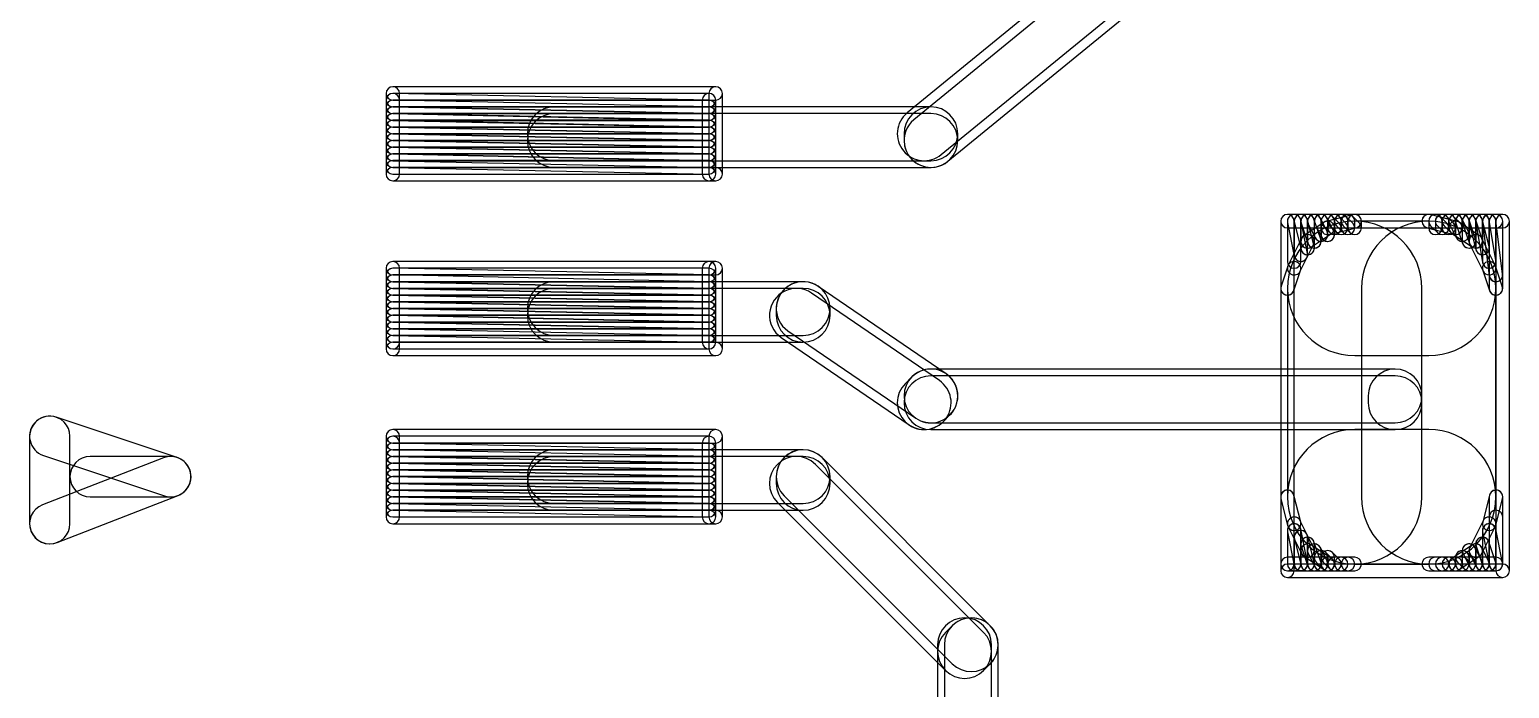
# Model space of a CAD drawing. Extents: x 2.7 to 76.1, y 3.1 to 47.6.
# Drawn here: x 12.32 to 17.91, y 24.82 to 27.31 of the extents above; entities that cross this region are included whole.
import ezdxf

# ---------------------------------------------------------------- set-up
doc = ezdxf.new("R2010")
doc.units = 0

msp = doc.modelspace()

# ---------------------------------------------------------------- linework, layer by layer
for points in [[(16.750445, 27.907525), (15.632845, 26.993125, 1), (15.76155, 26.83582), (16.87915, 27.75022, 1)], [(15.78695, 26.81042), (16.90455, 27.72482, 1), (16.775845, 27.882125), (15.658245, 26.967725, 1)], [(14.88494, 27.04149), (13.69114, 27.06689, 1), (13.690055, 27.016055), (14.883855, 26.990655, 1)], [(14.9098, 27.0923), (13.6906, 27.0923, 1), (13.6906, 27.04145), (14.9098, 27.04145, 1)], [(13.665175, 27.066875), (13.665175, 26.762075, 1), (13.716025, 26.762075), (13.716025, 27.066875, 1)], [(13.6906, 27.01605), (14.8844, 27.01605, 1), (14.8844, 27.0669), (13.6906, 27.0669, 1)], [(14.8844, 27.0669), (13.6906, 27.0669, 1), (13.6906, 27.01605), (14.8844, 27.01605, 1)], [(13.665175, 27.041475), (13.665175, 26.762075, 1), (13.716025, 26.762075), (13.716025, 27.041475, 1)], [(14.909825, 26.762075), (14.909825, 27.041475, 1), (14.858975, 27.041475), (14.858975, 26.762075, 1)], [(14.935225, 26.762075), (14.935225, 27.066875, 1), (14.884375, 27.066875), (14.884375, 26.762075, 1)], [(14.88494, 27.01609), (13.69114, 27.04149, 1), (13.690055, 26.990655), (14.883855, 26.965255, 1)], [(14.88494, 26.99069), (13.69114, 27.01609, 1), (13.690055, 26.965255), (14.883855, 26.939855, 1)], [(14.88494, 26.96529), (13.69114, 26.99069, 1), (13.690055, 26.939855), (14.883855, 26.914455, 1)], [(13.6906, 26.99065), (14.8844, 26.99065, 1), (14.8844, 27.0415), (13.6906, 27.0415, 1)], [(13.6906, 26.96525), (14.8844, 26.96525, 1), (14.8844, 27.0161), (13.6906, 27.0161, 1)], [(13.6906, 26.93985), (14.8844, 26.93985, 1), (14.8844, 26.9907), (13.6906, 26.9907, 1)], [(15.7226, 27.0161), (14.3002, 27.0161, 1), (14.3002, 26.81285), (15.7226, 26.81285, 1)], [(14.3002, 26.78745), (15.7226, 26.78745, 1), (15.7226, 26.9907), (14.3002, 26.9907, 1)], [(15.824225, 26.889075), (15.824225, 26.914475, 1), (15.620975, 26.914475), (15.620975, 26.889075, 1)], [(14.88494, 26.93989), (13.69114, 26.96529, 1), (13.690055, 26.914455), (14.883855, 26.889055, 1)], [(14.88494, 26.91449), (13.69114, 26.93989, 1), (13.690055, 26.889055), (14.883855, 26.863655, 1)], [(13.6906, 26.91445), (14.8844, 26.91445, 1), (14.8844, 26.9653), (13.6906, 26.9653, 1)], [(13.6906, 26.88905), (14.8844, 26.88905, 1), (14.8844, 26.9399), (13.6906, 26.9399, 1)], [(14.88494, 26.88909), (13.69114, 26.91449, 1), (13.690055, 26.863655), (14.883855, 26.838255, 1)], [(14.88494, 26.86369), (13.69114, 26.88909, 1), (13.690055, 26.838255), (14.883855, 26.812855, 1)], [(13.6906, 26.86365), (14.8844, 26.86365, 1), (14.8844, 26.9145), (13.6906, 26.9145, 1)], [(13.6906, 26.83825), (14.8844, 26.83825, 1), (14.8844, 26.8891), (13.6906, 26.8891, 1)], [(14.88494, 26.83829), (13.69114, 26.86369, 1), (13.690055, 26.812855), (14.883855, 26.787455, 1)], [(14.88494, 26.81289), (13.69114, 26.83829, 1), (13.690055, 26.787455), (14.883855, 26.762055, 1)], [(13.6906, 26.81285), (14.8844, 26.81285, 1), (14.8844, 26.8637), (13.6906, 26.8637, 1)], [(13.6906, 26.78745), (14.8844, 26.78745, 1), (14.8844, 26.8383), (13.6906, 26.8383, 1)], [(13.6906, 26.76205), (14.8844, 26.76205, 1), (14.8844, 26.8129), (13.6906, 26.8129, 1)], [(13.6906, 26.73665), (14.8844, 26.73665, 1), (14.8844, 26.7875), (13.6906, 26.7875, 1)], [(13.6906, 26.73665), (14.9098, 26.73665, 1), (14.9098, 26.7875), (13.6906, 26.7875, 1)], [(17.3228, 26.6097), (17.0688, 26.6097, 1), (17.0688, 26.55885), (17.3228, 26.55885, 1)], [(17.043375, 26.584275), (17.043375, 26.330275, 1), (17.094225, 26.330275), (17.094225, 26.584275, 1)], [(17.8816, 26.6097), (17.0688, 26.6097, 1), (17.0688, 26.55885), (17.8816, 26.55885, 1)], [(17.043375, 26.584275), (17.043375, 25.263475, 1), (17.094225, 25.263475), (17.094225, 26.584275, 1)], [(17.069265, 26.579285), (17.094665, 26.452285, 1), (17.14453, 26.46226), (17.11913, 26.58926, 1)], [(17.119625, 26.431875), (17.119625, 26.584275, 1), (17.068775, 26.584275), (17.068775, 26.431875, 1)], [(17.09493, 26.578105), (17.12033, 26.476505, 1), (17.169665, 26.48884), (17.144265, 26.59044, 1)], [(17.145025, 26.457275), (17.145025, 26.584275, 1), (17.094175, 26.584275), (17.094175, 26.457275, 1)], [(17.120875, 26.57623), (17.146275, 26.50003, 1), (17.19452, 26.516115), (17.16912, 26.592315, 1)], [(17.170425, 26.482675), (17.170425, 26.584275, 1), (17.119575, 26.584275), (17.119575, 26.482675, 1)], [(17.147655, 26.5729), (17.173055, 26.5221, 1), (17.21854, 26.544845), (17.19314, 26.595645, 1)], [(17.195825, 26.508075), (17.195825, 26.584275, 1), (17.144975, 26.584275), (17.144975, 26.508075, 1)], [(17.173055, 26.5729), (17.198455, 26.5221, 1), (17.24394, 26.544845), (17.21854, 26.595645, 1)], [(17.221225, 26.533475), (17.221225, 26.584275, 1), (17.170375, 26.584275), (17.170375, 26.533475, 1)], [(17.227365, 26.534205), (17.328965, 26.559605, 1), (17.31663, 26.60894), (17.21503, 26.58354, 1)], [(17.20322, 26.566295), (17.22862, 26.540895, 1), (17.264575, 26.57685), (17.239175, 26.60225, 1)], [(17.246625, 26.533475), (17.246625, 26.584275, 1), (17.195775, 26.584275), (17.195775, 26.533475, 1)], [(17.22862, 26.566295), (17.25402, 26.540895, 1), (17.289975, 26.57685), (17.264575, 26.60225, 1)], [(17.272025, 26.558875), (17.272025, 26.584275, 1), (17.221175, 26.584275), (17.221175, 26.558875, 1)], [(17.25402, 26.566295), (17.27942, 26.540895, 1), (17.315375, 26.57685), (17.289975, 26.60225, 1)], [(17.297425, 26.558875), (17.297425, 26.584275, 1), (17.246575, 26.584275), (17.246575, 26.558875, 1)], [(17.27942, 26.566295), (17.30482, 26.540895, 1), (17.340775, 26.57685), (17.315375, 26.60225, 1)], [(17.322825, 26.558875), (17.322825, 26.584275, 1), (17.271975, 26.584275), (17.271975, 26.558875, 1)], [(17.348225, 26.558875), (17.348225, 26.584275, 1), (17.297375, 26.584275), (17.297375, 26.558875, 1)], [(17.59603, 26.559605), (17.69763, 26.534205, 1), (17.709965, 26.58354), (17.608365, 26.60894, 1)], [(17.8562, 26.6097), (17.6022, 26.6097, 1), (17.6022, 26.55885), (17.8562, 26.55885, 1)], [(17.60962, 26.566295), (17.63502, 26.540895, 1), (17.670975, 26.57685), (17.645575, 26.60225, 1)], [(17.653025, 26.558875), (17.653025, 26.584275, 1), (17.602175, 26.584275), (17.602175, 26.558875, 1)], [(17.63502, 26.566295), (17.66042, 26.540895, 1), (17.696375, 26.57685), (17.670975, 26.60225, 1)], [(17.678425, 26.558875), (17.678425, 26.584275, 1), (17.627575, 26.584275), (17.627575, 26.558875, 1)], [(17.66042, 26.566295), (17.68582, 26.540895, 1), (17.721775, 26.57685), (17.696375, 26.60225, 1)], [(17.703825, 26.558875), (17.703825, 26.584275, 1), (17.652975, 26.584275), (17.652975, 26.558875, 1)], [(17.681055, 26.5729), (17.706455, 26.5221, 1), (17.75194, 26.544845), (17.72654, 26.595645, 1)], [(17.729225, 26.558875), (17.729225, 26.584275, 1), (17.678375, 26.584275), (17.678375, 26.558875, 1)], [(17.705075, 26.57623), (17.730475, 26.50003, 1), (17.77872, 26.516115), (17.75332, 26.592315, 1)], [(17.754625, 26.533475), (17.754625, 26.584275, 1), (17.703775, 26.584275), (17.703775, 26.533475, 1)], [(17.730475, 26.57623), (17.755875, 26.50003, 1), (17.80412, 26.516115), (17.77872, 26.592315, 1)], [(17.780025, 26.508075), (17.780025, 26.584275, 1), (17.729175, 26.584275), (17.729175, 26.508075, 1)], [(17.75533, 26.578105), (17.78073, 26.476505, 1), (17.830065, 26.48884), (17.804665, 26.59044, 1)], [(17.805425, 26.508075), (17.805425, 26.584275, 1), (17.754575, 26.584275), (17.754575, 26.508075, 1)], [(17.78032, 26.580095), (17.80572, 26.427695, 1), (17.855875, 26.43605), (17.830475, 26.58845, 1)], [(17.830825, 26.482675), (17.830825, 26.584275, 1), (17.779975, 26.584275), (17.779975, 26.482675, 1)], [(17.80557, 26.58112), (17.83097, 26.37792, 1), (17.881425, 26.384225), (17.856025, 26.587425, 1)], [(17.856225, 26.431875), (17.856225, 26.584275, 1), (17.805375, 26.584275), (17.805375, 26.431875, 1)], [(17.881625, 26.381075), (17.881625, 26.584275, 1), (17.830775, 26.584275), (17.830775, 26.381075, 1)], [(17.881625, 26.330275), (17.881625, 26.584275, 1), (17.830775, 26.584275), (17.830775, 26.330275, 1)], [(17.907025, 25.263475), (17.907025, 26.584275, 1), (17.856175, 26.584275), (17.856175, 25.263475, 1)], [(17.6022, 26.5843), (17.3228, 26.5843, 1), (17.3228, 26.07625), (17.6022, 26.07625, 1)], [(17.068775, 26.330275), (17.068775, 25.542875, 1), (17.576825, 25.542875), (17.576825, 26.330275, 1)], [(17.1591, 26.48692), (17.2353, 26.53772, 1), (17.207095, 26.580025), (17.130895, 26.529225, 1)], [(17.856225, 25.542875), (17.856225, 26.330275, 1), (17.348175, 26.330275), (17.348175, 25.542875, 1)], [(17.689695, 26.53772), (17.765895, 26.48692, 1), (17.7941, 26.529225), (17.7179, 26.580025, 1)], [(17.11694, 26.3951), (17.16774, 26.4967, 1), (17.122255, 26.519445), (17.071455, 26.417845, 1)], [(17.757255, 26.4967), (17.808055, 26.3951, 1), (17.85354, 26.417845), (17.80274, 26.519445, 1)], [(14.8844, 26.4319), (13.6906, 26.4319, 1), (13.6906, 26.38105), (14.8844, 26.38105, 1)], [(13.665175, 26.406475), (13.665175, 26.127075, 1), (13.716025, 26.127075), (13.716025, 26.406475, 1)], [(14.9098, 26.4319), (13.6906, 26.4319, 1), (13.6906, 26.38105), (14.9098, 26.38105, 1)], [(13.665175, 26.406475), (13.665175, 26.101675, 1), (13.716025, 26.101675), (13.716025, 26.406475, 1)], [(14.909825, 26.127075), (14.909825, 26.406475, 1), (14.858975, 26.406475), (14.858975, 26.127075, 1)], [(14.935225, 26.101675), (14.935225, 26.406475, 1), (14.884375, 26.406475), (14.884375, 26.101675, 1)], [(17.09292, 26.32223), (17.11832, 26.39843, 1), (17.070075, 26.414515), (17.044675, 26.338315, 1)], [(17.806675, 26.39843), (17.832075, 26.32223, 1), (17.88032, 26.338315), (17.85492, 26.414515, 1)], [(14.88494, 26.38109), (13.69114, 26.40649, 1), (13.690055, 26.355655), (14.883855, 26.330255, 1)], [(14.88494, 26.35569), (13.69114, 26.38109, 1), (13.690055, 26.330255), (14.883855, 26.304855, 1)], [(13.6906, 26.35565), (14.8844, 26.35565, 1), (14.8844, 26.4065), (13.6906, 26.4065, 1)], [(13.6906, 26.33025), (14.8844, 26.33025, 1), (14.8844, 26.3811), (13.6906, 26.3811, 1)], [(14.88494, 26.33029), (13.69114, 26.35569, 1), (13.690055, 26.304855), (14.883855, 26.279455, 1)], [(14.88494, 26.30489), (13.69114, 26.33029, 1), (13.690055, 26.279455), (14.883855, 26.254055, 1)], [(13.6906, 26.30485), (14.8844, 26.30485, 1), (14.8844, 26.3557), (13.6906, 26.3557, 1)], [(13.6906, 26.27945), (14.8844, 26.27945, 1), (14.8844, 26.3303), (13.6906, 26.3303, 1)], [(15.24, 26.3557), (14.3002, 26.3557, 1), (14.3002, 26.15245), (15.24, 26.15245, 1)], [(14.3002, 26.12705), (15.24, 26.12705, 1), (15.24, 26.3303), (14.3002, 26.3303, 1)], [(15.15721, 26.1448), (15.63981, 25.8146, 1), (15.754585, 25.982345), (15.271985, 26.312545, 1)], [(15.779985, 26.007745), (15.297385, 26.337945, 1), (15.18261, 26.1702), (15.66521, 25.84, 1)], [(15.341625, 26.228675), (15.341625, 26.254075, 1), (15.138375, 26.254075), (15.138375, 26.228675, 1)], [(14.88494, 26.27949), (13.69114, 26.30489, 1), (13.690055, 26.254055), (14.883855, 26.228655, 1)], [(14.88494, 26.25409), (13.69114, 26.27949, 1), (13.690055, 26.228655), (14.883855, 26.203255, 1)], [(13.6906, 26.25405), (14.8844, 26.25405, 1), (14.8844, 26.3049), (13.6906, 26.3049, 1)], [(13.6906, 26.22865), (14.8844, 26.22865, 1), (14.8844, 26.2795), (13.6906, 26.2795, 1)], [(14.88494, 26.22869), (13.69114, 26.25409, 1), (13.690055, 26.203255), (14.883855, 26.177855, 1)], [(14.88494, 26.20329), (13.69114, 26.22869, 1), (13.690055, 26.177855), (14.883855, 26.152455, 1)], [(13.6906, 26.20325), (14.8844, 26.20325, 1), (14.8844, 26.2541), (13.6906, 26.2541, 1)], [(13.6906, 26.17785), (14.8844, 26.17785, 1), (14.8844, 26.2287), (13.6906, 26.2287, 1)], [(14.88494, 26.17789), (13.69114, 26.20329, 1), (13.690055, 26.152455), (14.883855, 26.127055, 1)], [(13.6906, 26.15245), (14.8844, 26.15245, 1), (14.8844, 26.2033), (13.6906, 26.2033, 1)], [(14.8844, 26.2033), (13.6906, 26.2033, 1), (13.6906, 26.15245), (14.8844, 26.15245, 1)], [(13.6906, 26.15245), (14.8844, 26.15245, 1), (14.8844, 26.2033), (13.6906, 26.2033, 1)], [(13.6906, 26.12705), (14.8844, 26.12705, 1), (14.8844, 26.1779), (13.6906, 26.1779, 1)], [(13.6906, 26.10165), (14.8844, 26.10165, 1), (14.8844, 26.1525), (13.6906, 26.1525, 1)], [(13.6906, 26.07625), (14.9098, 26.07625, 1), (14.9098, 26.1271), (13.6906, 26.1271, 1)], [(15.769055, 25.826615), (15.794455, 25.852015, 1), (15.65074, 25.99573), (15.62534, 25.97033, 1)], [(17.4752, 26.0255), (15.7226, 26.0255, 1), (15.7226, 25.82225), (17.4752, 25.82225, 1)], [(15.7226, 25.79685), (17.4752, 25.79685, 1), (17.4752, 26.0001), (15.7226, 26.0001, 1)], [(17.576825, 25.898475), (17.576825, 25.923875, 1), (17.373575, 25.923875), (17.373575, 25.898475, 1)], [(12.8765, 25.691385), (12.4193, 25.843785, 1), (12.371095, 25.69916), (12.828295, 25.54676, 1)], [(12.318975, 25.771475), (12.318975, 25.441275, 1), (12.471425, 25.441275), (12.471425, 25.771475, 1)], [(14.9098, 25.7969), (13.6906, 25.7969, 1), (13.6906, 25.74605), (14.9098, 25.74605, 1)], [(13.665175, 25.771475), (13.665175, 25.466675, 1), (13.716025, 25.466675), (13.716025, 25.771475, 1)], [(14.8844, 25.7715), (13.6906, 25.7715, 1), (13.6906, 25.72065), (14.8844, 25.72065, 1)], [(13.665175, 25.746075), (13.665175, 25.466675, 1), (13.716025, 25.466675), (13.716025, 25.746075, 1)], [(14.909825, 25.466675), (14.909825, 25.746075, 1), (14.858975, 25.746075), (14.858975, 25.466675, 1)], [(14.935225, 25.466675), (14.935225, 25.771475, 1), (14.884375, 25.771475), (14.884375, 25.466675, 1)], [(17.3228, 25.28885), (17.6022, 25.28885, 1), (17.6022, 25.7969), (17.3228, 25.7969, 1)], [(14.88494, 25.72069), (13.69114, 25.74609, 1), (13.690055, 25.695255), (14.883855, 25.669855, 1)], [(14.88494, 25.69529), (13.69114, 25.72069, 1), (13.690055, 25.669855), (14.883855, 25.644455, 1)], [(13.6906, 25.69525), (14.8844, 25.69525, 1), (14.8844, 25.7461), (13.6906, 25.7461, 1)], [(14.8844, 25.7461), (13.6906, 25.7461, 1), (13.6906, 25.69525), (14.8844, 25.69525, 1)], [(13.6906, 25.69525), (14.8844, 25.69525, 1), (14.8844, 25.7461), (13.6906, 25.7461, 1)], [(13.6906, 25.66985), (14.8844, 25.66985, 1), (14.8844, 25.7207), (13.6906, 25.7207, 1)], [(15.24, 25.7207), (14.3002, 25.7207, 1), (14.3002, 25.51745), (15.24, 25.51745, 1)], [(15.341625, 25.593675), (15.341625, 25.619075, 1), (15.138375, 25.619075), (15.138375, 25.593675, 1)], [(15.946855, 25.05593), (15.311855, 25.69093, 1), (15.16814, 25.547215), (15.80314, 24.912215, 1)], [(12.422825, 25.37023), (12.880025, 25.54803, 1), (12.82477, 25.690115), (12.36757, 25.512315, 1)], [(12.8524, 25.6953), (12.5476, 25.6953, 1), (12.5476, 25.54285), (12.8524, 25.54285, 1)], [(14.88494, 25.66989), (13.69114, 25.69529, 1), (13.690055, 25.644455), (14.883855, 25.619055, 1)], [(14.88494, 25.64449), (13.69114, 25.66989, 1), (13.690055, 25.619055), (14.883855, 25.593655, 1)], [(13.6906, 25.64445), (14.8844, 25.64445, 1), (14.8844, 25.6953), (13.6906, 25.6953, 1)], [(13.6906, 25.61905), (14.8844, 25.61905, 1), (14.8844, 25.6699), (13.6906, 25.6699, 1)], [(14.3002, 25.49205), (15.24, 25.49205, 1), (15.24, 25.6953), (14.3002, 25.6953, 1)], [(15.14274, 25.521815), (15.77774, 24.886815, 1), (15.921455, 25.03053), (15.286455, 25.66553, 1)], [(14.88494, 25.61909), (13.69114, 25.64449, 1), (13.690055, 25.593655), (14.883855, 25.568255, 1)], [(14.88494, 25.59369), (13.69114, 25.61909, 1), (13.690055, 25.568255), (14.883855, 25.542855, 1)], [(14.88494, 25.56829), (13.69114, 25.59369, 1), (13.690055, 25.542855), (14.883855, 25.517455, 1)], [(13.6906, 25.59365), (14.8844, 25.59365, 1), (14.8844, 25.6445), (13.6906, 25.6445, 1)], [(13.6906, 25.56825), (14.8844, 25.56825, 1), (14.8844, 25.6191), (13.6906, 25.6191, 1)], [(13.6906, 25.54285), (14.8844, 25.54285, 1), (14.8844, 25.5937), (13.6906, 25.5937, 1)], [(14.88494, 25.54289), (13.69114, 25.56829, 1), (13.690055, 25.517455), (14.883855, 25.492055, 1)], [(14.88494, 25.51749), (13.69114, 25.54289, 1), (13.690055, 25.492055), (14.883855, 25.466655, 1)], [(13.6906, 25.51745), (14.8844, 25.51745, 1), (14.8844, 25.5683), (13.6906, 25.5683, 1)], [(13.6906, 25.49205), (14.8844, 25.49205, 1), (14.8844, 25.5429), (13.6906, 25.5429, 1)], [(17.118865, 25.44744), (17.093465, 25.54904, 1), (17.04413, 25.536705), (17.06953, 25.435105, 1)], [(17.043375, 25.542875), (17.043375, 25.288875, 1), (17.094225, 25.288875), (17.094225, 25.542875, 1)], [(17.83153, 25.54904), (17.80613, 25.44744, 1), (17.855465, 25.435105), (17.880865, 25.536705, 1)], [(17.881625, 25.288875), (17.881625, 25.542875, 1), (17.830775, 25.542875), (17.830775, 25.288875, 1)], [(13.6906, 25.46665), (14.8844, 25.46665, 1), (14.8844, 25.5175), (13.6906, 25.5175, 1)], [(13.6906, 25.44125), (14.8844, 25.44125, 1), (14.8844, 25.4921), (13.6906, 25.4921, 1)], [(13.6906, 25.44125), (14.9098, 25.44125, 1), (14.9098, 25.4921), (13.6906, 25.4921, 1)], [(17.881625, 25.288875), (17.881625, 25.466675, 1), (17.830775, 25.466675), (17.830775, 25.288875, 1)], [(17.16774, 25.351045), (17.11694, 25.452645, 1), (17.071455, 25.4299), (17.122255, 25.3283, 1)], [(17.069265, 25.410885), (17.094665, 25.283885, 1), (17.14453, 25.29386), (17.11913, 25.42086, 1)], [(17.119625, 25.288875), (17.119625, 25.415875, 1), (17.068775, 25.415875), (17.068775, 25.288875, 1)], [(17.808055, 25.452645), (17.757255, 25.351045, 1), (17.80274, 25.3283), (17.85354, 25.4299, 1)], [(17.805865, 25.410885), (17.831265, 25.283885, 1), (17.88113, 25.29386), (17.85573, 25.42086, 1)], [(17.856225, 25.288875), (17.856225, 25.415875, 1), (17.805375, 25.415875), (17.805375, 25.288875, 1)], [(17.09493, 25.384305), (17.12033, 25.282705, 1), (17.169665, 25.29504), (17.144265, 25.39664, 1)], [(17.145025, 25.288875), (17.145025, 25.390475, 1), (17.094175, 25.390475), (17.094175, 25.288875, 1)], [(17.120875, 25.35703), (17.146275, 25.28083, 1), (17.19452, 25.296915), (17.16912, 25.373115, 1)], [(17.170425, 25.288875), (17.170425, 25.365075, 1), (17.119575, 25.365075), (17.119575, 25.288875, 1)], [(17.781275, 25.35703), (17.806675, 25.28083, 1), (17.85492, 25.296915), (17.82952, 25.373115, 1)], [(17.830825, 25.288875), (17.830825, 25.365075, 1), (17.779975, 25.365075), (17.779975, 25.288875, 1)], [(17.0688, 25.26345), (17.3228, 25.26345, 1), (17.3228, 25.3143), (17.0688, 25.3143, 1)], [(17.2353, 25.310025), (17.1591, 25.360825, 1), (17.130895, 25.31852), (17.207095, 25.26772, 1)], [(17.147655, 25.3283), (17.173055, 25.2775, 1), (17.21854, 25.300245), (17.19314, 25.351045, 1)], [(17.195825, 25.288875), (17.195825, 25.339675, 1), (17.144975, 25.339675), (17.144975, 25.288875, 1)], [(17.17782, 25.296295), (17.20322, 25.270895, 1), (17.239175, 25.30685), (17.213775, 25.33225, 1)], [(17.221225, 25.288875), (17.221225, 25.314275, 1), (17.170375, 25.314275), (17.170375, 25.288875, 1)], [(17.20322, 25.296295), (17.22862, 25.270895, 1), (17.264575, 25.30685), (17.239175, 25.33225, 1)], [(17.246625, 25.288875), (17.246625, 25.314275, 1), (17.195775, 25.314275), (17.195775, 25.288875, 1)], [(17.3228, 25.3143), (17.2212, 25.3143, 1), (17.2212, 25.26345), (17.3228, 25.26345, 1)], [(17.2466, 25.26345), (17.272, 25.26345, 1), (17.272, 25.3143), (17.2466, 25.3143, 1)], [(17.272, 25.26345), (17.2974, 25.26345, 1), (17.2974, 25.3143), (17.272, 25.3143, 1)], [(17.2974, 25.26345), (17.3228, 25.26345, 1), (17.3228, 25.3143), (17.2974, 25.3143, 1)], [(17.7038, 25.3143), (17.6022, 25.3143, 1), (17.6022, 25.26345), (17.7038, 25.26345, 1)], [(17.6022, 25.26345), (17.8562, 25.26345, 1), (17.8562, 25.3143), (17.6022, 25.3143, 1)], [(17.6276, 25.26345), (17.653, 25.26345, 1), (17.653, 25.3143), (17.6276, 25.3143, 1)], [(17.653, 25.26345), (17.6784, 25.26345, 1), (17.6784, 25.3143), (17.653, 25.3143, 1)], [(17.6784, 25.26345), (17.7038, 25.26345, 1), (17.7038, 25.3143), (17.6784, 25.3143, 1)], [(17.765895, 25.360825), (17.689695, 25.310025, 1), (17.7179, 25.26772), (17.7941, 25.31852, 1)], [(17.7038, 25.26345), (17.7292, 25.26345, 1), (17.7292, 25.3143), (17.7038, 25.3143, 1)], [(17.71122, 25.296295), (17.73662, 25.270895, 1), (17.772575, 25.30685), (17.747175, 25.33225, 1)], [(17.754625, 25.288875), (17.754625, 25.314275, 1), (17.703775, 25.314275), (17.703775, 25.288875, 1)], [(17.731855, 25.3283), (17.757255, 25.2775, 1), (17.80274, 25.300245), (17.77734, 25.351045, 1)], [(17.780025, 25.288875), (17.780025, 25.339675, 1), (17.729175, 25.339675), (17.729175, 25.288875, 1)], [(17.757255, 25.3283), (17.782655, 25.2775, 1), (17.82814, 25.300245), (17.80274, 25.351045, 1)], [(17.805425, 25.288875), (17.805425, 25.339675, 1), (17.754575, 25.339675), (17.754575, 25.288875, 1)], [(17.0688, 25.23805), (17.8816, 25.23805, 1), (17.8816, 25.2889), (17.0688, 25.2889, 1)], [(15.747975, 24.984075), (15.747975, 23.079075, 1), (15.951225, 23.079075), (15.951225, 24.984075, 1)], [(15.921455, 24.886815), (15.946855, 24.912215, 1), (15.80314, 25.05593), (15.77774, 25.03053, 1)], [(15.976625, 23.079075), (15.976625, 24.984075, 1), (15.773375, 24.984075), (15.773375, 23.079075, 1)]]:
    msp.add_lwpolyline(points, format="xyb", close=True)

doc.saveas('drawing.dxf')
